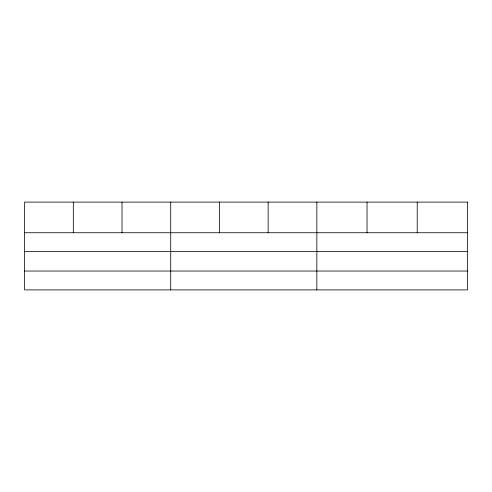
<?xml version="1.0" encoding="UTF-8"?>
<svg xmlns="http://www.w3.org/2000/svg" width="492" height="492" viewBox="0 0 492 492"><rect width="100%" height="100%" fill="white"/><g stroke="black" fill="none" stroke-linecap="round" stroke-linejoin="round"><path stroke-width="0.74" d="M24.6 232.741L467.4 232.741M24.6 251.603L467.4 251.603M24.6 271.037L467.4 271.037M417.216 202.107L417.216 232.741M367.032 202.107L367.032 232.741M316.848 202.107L316.848 289.893M268.14 202.107L268.14 232.741M219.432 202.107L219.432 232.741M170.724 202.107L170.724 289.893M122.016 202.107L122.016 232.741M73.308 202.107L73.308 232.741M467.4 202.107L24.6 202.107L24.6 289.893L467.4 289.893L467.4 202.107"/></g></svg>
